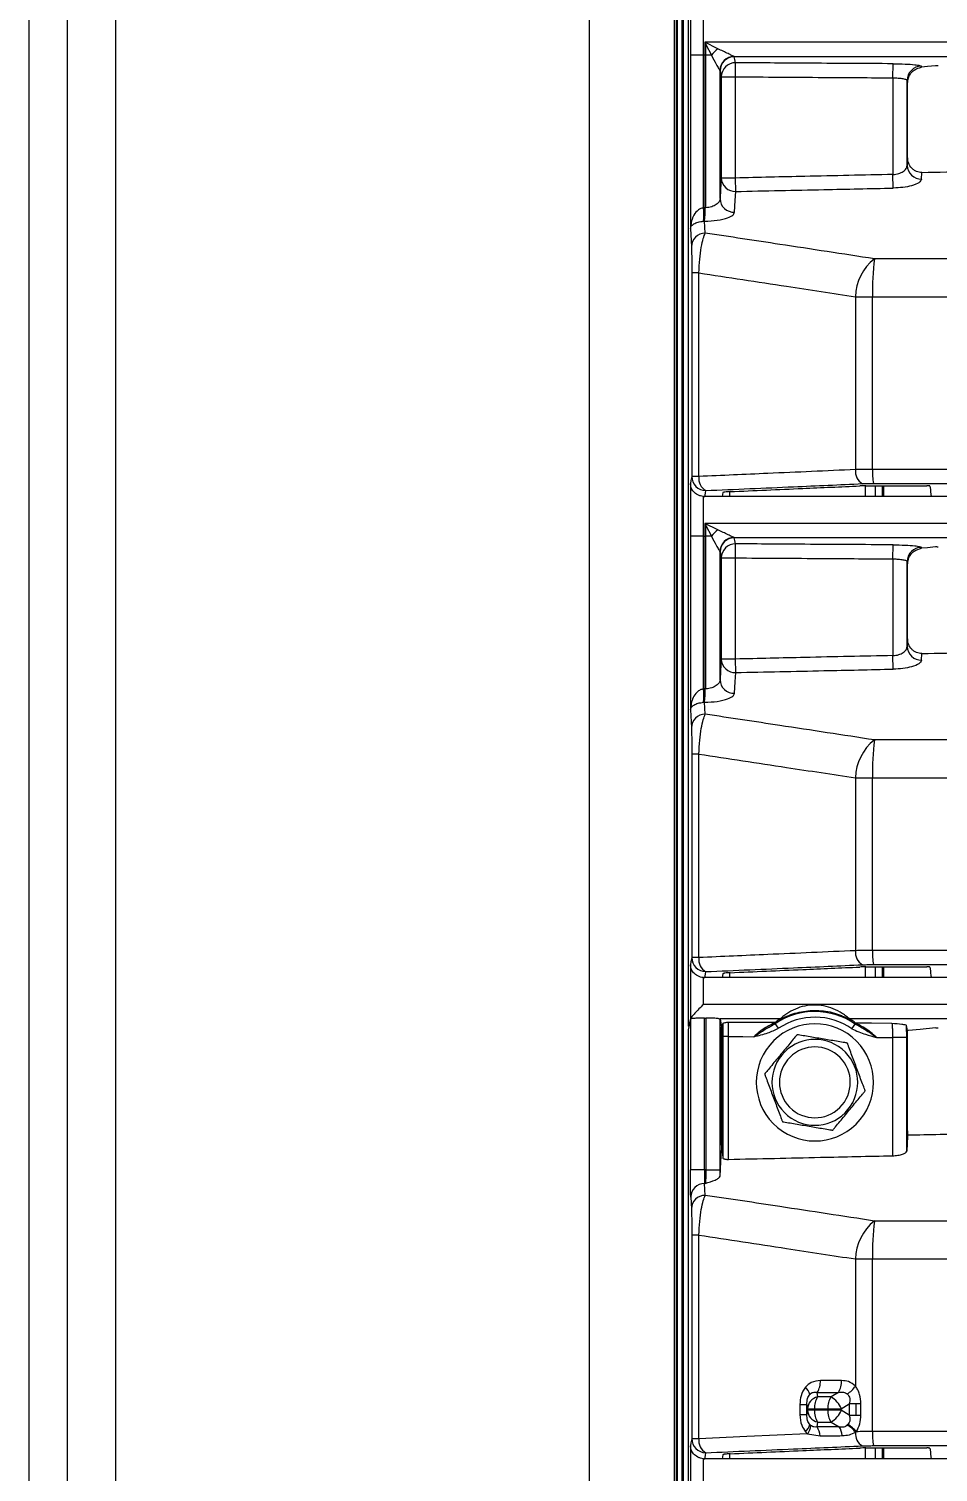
# Model space of a CAD drawing. Header units: millimetres. Extents: x -13464 to 9471, y -517 to 17126.
# Drawn here: x 6215.3 to 6296.9, y -51.1 to 78.4 of the extents above; entities that cross this region are included whole.
import ezdxf

# ---------------------------------------------------------------- set-up
doc = ezdxf.new("R2010")
doc.units = ezdxf.units.MM

msp = doc.modelspace()

# ---------------------------------------------------------------- linework, layer by layer
at = {"color": 7, "linetype": 'Continuous', "lineweight": 25}
for p, q in [((6265.6, -188.4), (6265.6, 108.17)), ((6273.2, 108.17), (6273.2, -188.4)), ((6273.42, -188.4), (6273.42, 108.17)), ((6273.42, -188.4), (6273.42, 108.17)), ((6273.52, -188.4), (6273.52, 108.17)), ((6273.9, 108.17), (6273.9, -188.4)), ((6273.97, -188.4), (6273.97, 108.17)), ((6273.97, -188.4), (6273.97, 108.17)), ((6274.03, 103.08), (6274.03, -188.4)), ((6274.48, 103.06), (6274.48, -11.08)), ((6223.07, 96.9), (6223.07, -188.4)), ((6215.3, 95.21), (6215.3, -188.4)), ((6215.3, 95.21), (6215.3, -188.4)), ((6218.76, -188.4), (6218.76, 95.34)), ((6274.67, 80.77), (6274.67, 76.04)), ((6275.84, 76.04), (6275.84, 79.61)), ((6275.96, 77.2), (6275.96, 76.04)), ((6277.14, 76.62), (6275.96, 77.2)), ((6275.96, 77.2), (6276.06, 77.01)), ((6276.06, 77.01), (6276.56, 76.04)), ((6276.06, 76.04), (6276.06, 77.01)), ((6274.67, 76.04), (6274.67, 60.47)), ((6275.84, 76.04), (6274.67, 76.04)), ((6275.96, 76.04), (6275.84, 76.04)), ((6275.84, 62.35), (6275.84, 76.04)), ((6276.06, 76.04), (6275.96, 76.04)), ((6275.96, 76.04), (6275.96, 62.35)), ((6276.56, 76.04), (6276.06, 76.04)), ((6276.06, 62.35), (6276.06, 76.04)), ((6278.71, 74.1), (6278.72, 75.37)), ((6292.85, 74.01), (6292.86, 75.28)), ((6277.33, 63.17), (6277.33, 74.64)), ((6277.44, 74.1), (6277.44, 65.02)), ((6277.44, 74.1), (6278.71, 74.1)), ((6278.71, 65.02), (6278.71, 74.1)), ((6292.85, 74.01), (6292.85, 65.33)), ((6294.16, 73.58), (6294.23, 74)), ((6295.41, 74.97), (6295.4, 75.04)), ((6294.12, 66.14), (6294.12, 73.78)), ((6294.12, 73.78), (6294.16, 73.58)), ((6294.16, 66.84), (6294.16, 73.58)), ((6294.16, 66.84), (6294.12, 66.14)), ((6278.71, 65.02), (6277.44, 65.02)), ((6278.74, 63.81), (6278.71, 65.02)), ((6292.88, 64.12), (6292.85, 65.33)), ((6295.41, 64.92), (6295.45, 65.52)), ((6276.06, 62.35), (6275.99, 62.35)), ((6276, 60.07), (6275.94, 61.14)), ((6274.67, 60.47), (6274.76, 58.86)), ((6275.43, 56.5), (6274.79, 56.5)), ((6274.79, 56.5), (6274.79, 38.23)), ((6275.43, 38.23), (6275.43, 56.5)), ((6289.49, 54.36), (6289.49, 38.85)), ((6289.49, 54.36), (6291.02, 54.36)), ((6291.02, 38.87), (6291.02, 54.36)), ((6274.67, 37.59), (6274.67, 32.86)), ((6275.43, 38.23), (6274.79, 38.23)), ((6275.84, 32.86), (6275.84, 36.43)), ((6277.59, 36.78), (6277.52, 36.43)), ((6278.18, 36.87), (6278.18, 36.43)), ((6290.37, 36.43), (6290.37, 37.4)), ((6291.25, 37.4), (6291.25, 36.43)), ((6291.91, 36.43), (6291.91, 37.4)), ((6292.04, 36.43), (6292.04, 37.4)), ((6275.96, 34.02), (6275.96, 32.86)), ((6277.14, 33.44), (6275.96, 34.02)), ((6275.96, 34.02), (6276.06, 33.83)), ((6276.06, 33.83), (6276.56, 32.86)), ((6276.06, 32.86), (6276.06, 33.83)), ((6274.67, 32.86), (6274.67, 17.29)), ((6275.84, 32.86), (6274.67, 32.86)), ((6275.84, 32.86), (6275.96, 32.86)), ((6275.84, 19.17), (6275.84, 32.86)), ((6276.06, 32.86), (6275.96, 32.86)), ((6275.96, 32.86), (6275.96, 19.17)), ((6276.56, 32.86), (6276.06, 32.86)), ((6276.06, 19.17), (6276.06, 32.86)), ((6277.33, 19.99), (6277.33, 31.46)), ((6278.71, 30.92), (6278.72, 32.19)), ((6292.85, 30.83), (6292.86, 32.1)), ((6295.41, 31.79), (6295.4, 31.86)), ((6277.44, 30.92), (6277.44, 21.84)), ((6277.44, 30.92), (6278.71, 30.92)), ((6278.71, 21.84), (6278.71, 30.92)), ((6292.85, 30.83), (6292.85, 22.15)), ((6294.12, 22.96), (6294.12, 30.6)), ((6294.12, 30.6), (6294.16, 30.4)), ((6294.16, 30.4), (6294.23, 30.82)), ((6294.16, 23.66), (6294.16, 30.4)), ((6294.16, 23.66), (6294.12, 22.96)), ((6292.88, 20.94), (6292.85, 22.15)), ((6295.41, 21.74), (6295.45, 22.34)), ((6278.71, 21.84), (6277.44, 21.84)), ((6278.74, 20.63), (6278.71, 21.84)), ((6276.06, 19.17), (6275.99, 19.17)), ((6274.67, 17.29), (6274.76, 15.68)), ((6276, 16.89), (6275.94, 17.96)), ((6275.43, 13.32), (6274.79, 13.32)), ((6274.79, 13.32), (6274.79, -4.95)), ((6275.43, -4.95), (6275.43, 13.32)), ((6289.49, 11.18), (6289.49, -4.33)), ((6289.49, 11.18), (6291.02, 11.18)), ((6291.02, -4.31), (6291.02, 11.18)), ((6275.43, -4.95), (6274.79, -4.95)), ((6274.67, -5.59), (6274.67, -10.42)), ((6277.59, -6.4), (6277.52, -6.75)), ((6278.18, -6.31), (6278.18, -6.75)), ((6290.37, -6.75), (6290.37, -5.78)), ((6291.25, -5.78), (6291.25, -6.75)), ((6291.91, -6.75), (6291.91, -5.78)), ((6292.04, -6.75), (6292.04, -5.78)), ((6275.84, -9.16), (6275.84, -6.75)), ((6274.67, -10.49), (6274.48, -11.44)), ((6274.48, -11.08), (6274.53, -11.13)), ((6274.48, -11.44), (6274.48, -140.62)), ((6274.54, -11.13), (6274.53, -11.13)), ((6274.67, -10.42), (6274.67, -10.42)), ((6274.67, -10.49), (6274.67, -24.01)), ((6275.94, -24.01), (6275.94, -10.38)), ((6275.94, -10.38), (6276.06, -10.38)), ((6276.06, -10.38), (6276.06, -24)), ((6277.32, -10.42), (6282.77, -10.42)), ((6277.33, -24), (6277.33, -10.49)), ((6277.33, -10.49), (6277.47, -11.18)), ((6277.52, -11.13), (6277.46, -11.13)), ((6277.47, -21.78), (6277.47, -11.18)), ((6277.52, -11.18), (6277.47, -11.18)), ((6277.52, -11.13), (6277.58, -10.87)), ((6277.52, -21.78), (6277.52, -11.13)), ((6282.57, -11.3), (6282.29, -10.88)), ((6282.52, -10.72), (6283, -10.37)), ((6288.7, -10.37), (6289.23, -10.76)), ((6289.17, -11.34), (6289.46, -10.93)), ((6294.16, -11.5), (6294.07, -11.06)), ((6294.16, -20.49), (6294.16, -11.5)), ((6278.08, -12.03), (6277.57, -12.03)), ((6277.57, -12.03), (6277.57, -22.92)), ((6278.08, -23.06), (6278.08, -12.03)), ((6294.08, -12.12), (6292.81, -12.12)), ((6292.81, -12.12), (6292.81, -22.74)), ((6294.08, -22.33), (6294.08, -12.12)), ((6282.79, -13.63), (6282.87, -13.7)), ((6288.9, -18.68), (6288.81, -18.61)), ((6277.53, -21.78), (6277.47, -21.78)), ((6294.15, -20.98), (6294.08, -22.33)), ((6277.46, -22.26), (6277.53, -22.26)), ((6277.53, -22.26), (6277.57, -22.92)), ((6275.94, -24.01), (6274.67, -24.01)), ((6276.06, -24), (6277.33, -24)), ((6276, -26.29), (6275.94, -25.22)), ((6274.7, -26.44), (6274.76, -27.5)), ((6275.43, -29.86), (6274.79, -29.86)), ((6274.79, -29.86), (6274.79, -48.13)), ((6275.43, -48.13), (6275.43, -29.86)), ((6289.49, -32), (6289.49, -43.41)), ((6289.49, -32), (6291.02, -32)), ((6291.02, -47.49), (6291.02, -32)), ((6286.05, -43.98), (6287.95, -43.98)), ((6286.09, -44.38), (6286.05, -43.98)), ((6288.24, -42.91), (6286.34, -42.91)), ((6287.95, -43.98), (6287.29, -44.38)), ((6284.49, -45.05), (6284.49, -45.97)), ((6284.49, -45.05), (6285.12, -45.05)), ((6285.12, -45.05), (6285.16, -45.45)), ((6285.12, -45.97), (6285.12, -45.05)), ((6287.29, -44.38), (6286.09, -44.38)), ((6288.21, -45.45), (6288.93, -45.01)), ((6288.93, -45.01), (6288.93, -46.01)), ((6289.51, -45.01), (6288.93, -45.01)), ((6289.51, -45.01), (6289.51, -46.01)), ((6289.97, -45.01), (6289.51, -45.01)), ((6289.97, -46.01), (6289.97, -45.01)), ((6284.49, -45.97), (6285.12, -45.97)), ((6285.16, -45.57), (6285.12, -45.97)), ((6285.16, -45.45), (6285.16, -45.57)), ((6285.16, -45.45), (6285.8, -45.45)), ((6285.8, -45.57), (6285.16, -45.57)), ((6285.8, -45.57), (6285.8, -45.45)), ((6285.8, -45.45), (6287, -45.45)), ((6287, -45.57), (6285.8, -45.57)), ((6287, -45.45), (6288.21, -45.45)), ((6287, -45.45), (6287, -45.57)), ((6288.21, -45.57), (6287, -45.57)), ((6288.21, -45.57), (6288.21, -45.45)), ((6288.93, -46.01), (6288.21, -45.57)), ((6288.93, -46.01), (6289.51, -46.01)), ((6289.51, -46.01), (6289.97, -46.01)), ((6285.19, -47.7), (6286.31, -47.89)), ((6286.04, -47.07), (6286.09, -46.64)), ((6286.09, -46.64), (6287.29, -46.64)), ((6287.29, -46.64), (6288.02, -47.08)), ((6274.67, -48.77), (6274.67, -53.5)), ((6275.43, -48.13), (6274.79, -48.13)), ((6290.37, -49.93), (6290.37, -48.96)), ((6291.25, -48.96), (6291.25, -49.93)), ((6291.91, -49.93), (6291.91, -48.96)), ((6292.04, -49.93), (6292.04, -48.96)), ((6275.84, -53.5), (6275.84, -49.93)), ((6277.59, -49.58), (6277.52, -49.93)), ((6278.18, -49.49), (6278.18, -49.93))]:
    msp.add_line(p, q, dxfattribs=at)
at = {"color": 7, "linetype": 'Continuous', "lineweight": 25, "flags": 128}
for points in [[(6278.72, 75.37), (6278.66, 75.67), (6278.61, 75.91)], [(6277.33, 74.64), (6277.39, 74.34), (6277.44, 74.1)], [(6296.67, 75.09), (6295.96, 75.02), (6295.41, 74.97)], [(6277.44, 65.02), (6277.38, 63.98), (6277.33, 63.17)], [(6278.63, 61.95), (6278.69, 62.99), (6278.74, 63.81)], [(6274.79, 38.23), (6274.72, 37.87), (6274.67, 37.59)], [(6275.95, 36.43), (6276.01, 36.73), (6276.05, 36.97)], [(6296.17, 37.37), (6296.21, 37.05), (6296.23, 36.84), (6296.25, 36.64), (6296.27, 36.43)], [(6278.72, 32.19), (6278.66, 32.49), (6278.61, 32.73)], [(6277.33, 31.46), (6277.39, 31.16), (6277.44, 30.92)], [(6296.67, 31.91), (6295.96, 31.84), (6295.41, 31.79)], [(6277.44, 21.84), (6277.38, 20.8), (6277.33, 19.99)], [(6278.63, 18.77), (6278.69, 19.81), (6278.74, 20.63)], [(6274.79, -4.95), (6274.72, -5.31), (6274.67, -5.59)], [(6275.95, -6.75), (6276.01, -6.45), (6276.05, -6.21)], [(6296.17, -5.81), (6296.21, -6.13), (6296.23, -6.34), (6296.25, -6.54), (6296.27, -6.75)], [(6274.67, -10.42), (6274.59, -10.82), (6274.53, -11.13)], [(6282.25, -10.79), (6279.93, -10.78), (6278.1, -10.77)], [(6292.76, -10.86), (6290.93, -10.85), (6289.5, -10.84)], [(6294.23, -11.5), (6294.19, -11.5), (6294.16, -11.5)], [(6296.67, -11.27), (6295.3, -11.4), (6294.23, -11.5)], [(6278.08, -12.03), (6279.36, -12.04), (6280.36, -12.05)], [(6291.37, -12.12), (6292.18, -12.12), (6292.81, -12.12)], [(6277.33, -24.56), (6277.41, -23.27), (6277.46, -22.26)], [(6276.06, -24), (6275.99, -24.01), (6275.94, -24.01)], [(6275.94, -25.22), (6275.97, -25.22), (6276, -25.22)], [(6285.19, -47.7), (6279.72, -47.94), (6275.43, -48.13)], [(6274.79, -48.13), (6274.72, -48.49), (6274.67, -48.77)], [(6296.17, -48.99), (6296.21, -49.31), (6296.23, -49.52), (6296.25, -49.72), (6296.27, -49.93)], [(6275.95, -49.93), (6276.01, -49.63), (6276.05, -49.39)]]:
    msp.add_lwpolyline(points, dxfattribs=at)
at = {"color": 7, "linetype": 'Continuous', "lineweight": 25}
for centre, radius, start, end in [((6279.83, 73.36), 4.23, 129.5277, 140.6728), ((6278.6, 74.66), 1.28, 90.855, 179.3162), ((6278.6, 74.64), 1.27, 89.6189, 179.7917), ((6278.71, 74.1), 1.27, 89.6192, 179.7917), ((6295.39, 73.78), 1.27, 89.6591, 179.7918), ((6295.37, 66.18), 1.25, 181.6461, 271.9715), ((6278.69, 65.06), 1.25, 181.6502, 272.1002), ((6268.67, 61.65), 7.2, 355.9228, 5.5627), ((6268.75, 62.03), 7.22, 352.9274, 2.5838), ((6266.72, 62.11), 9.27, 353.9985, 1.5182), ((6278.58, 63.2), 1.25, 181.6502, 272.101), ((6276.01, 58.82), 1.25, 90.3596, 178.427), ((6293.96, 54.25), 4.48, 128.2033, 178.5479), ((6313.29, 54.91), 22.28, 172.6453, 181.4163), ((6296.58, 38.59), 5.57, 177.127, 190.1987), ((6276.06, 38.24), 1.27, 180.2058, 269.6181), ((6276.68, 38.06), 1.26, 172.3418, 240.344), ((6290.74, 38.68), 1.26, 172.3673, 240.3729), ((6279.83, 30.18), 4.23, 129.5277, 140.6728), ((6278.6, 31.48), 1.28, 90.855, 179.3162), ((6278.6, 31.46), 1.27, 89.6189, 179.7917), ((6278.71, 30.92), 1.27, 89.6192, 179.7917), ((6295.39, 30.6), 1.27, 89.6591, 179.7918), ((6295.37, 23), 1.25, 181.6461, 271.9715), ((6278.69, 21.88), 1.25, 181.6502, 272.1002), ((6278.58, 20.02), 1.25, 181.6502, 272.101), ((6268.67, 18.47), 7.2, 355.9228, 5.5627), ((6268.75, 18.85), 7.22, 352.9274, 2.5838), ((6266.72, 18.93), 9.27, 353.9985, 1.5182), ((6276.01, 15.64), 1.25, 90.3596, 178.427), ((6293.96, 11.07), 4.48, 128.2033, 178.5479), ((6313.29, 11.73), 22.28, 172.6453, 181.4163), ((6276.06, -4.94), 1.27, 180.2058, 269.6181), ((6276.68, -5.12), 1.26, 172.3418, 240.344), ((6290.74, -4.5), 1.26, 172.3673, 240.3729), ((6296.58, -4.59), 5.57, 177.127, 190.1987), ((6285.84, -16.15), 6.36, 55.3219, 123.9511), ((6285.84, -16.15), 5.85, 55.3219, 123.9511), ((6285.84, -16.15), 5.26, 320.4733, 140.4733), ((6282.26, -10.29), 0.501, 269.057, 301.277), ((6282.78, -9.92), 0.497, 268.9239, 296.004), ((6288.92, -9.93), 0.497, 243.8689, 270.3674), ((6289.5, -10.34), 0.501, 237.996, 270.216), ((6285.84, -16.15), 5.26, 140.4733, 320.4733), ((6285.84, -16.15), 3.85, 320.4733, 140.4733), ((6285.84, -16.15), 3.85, 140.4733, 320.4733), ((6285.84, -16.15), 3.18, 140.4733, 320.4733), ((6285.84, -16.15), 3.18, 320.4733, 140.4733), ((6275.95, -26.47), 1.25, 90.3601, 178.427), ((6276.01, -27.54), 1.25, 90.3596, 178.427), ((6293.96, -32.11), 4.48, 128.2033, 178.5479), ((6313.29, -31.45), 22.28, 172.6453, 181.4163), ((6284.02, -44.48), 1.39, 13.2013, 44.8912), ((6284.52, -42.99), 1.82, 327.1501, 2.4729), ((6286.42, -42.99), 1.82, 327.1501, 2.4729), ((6286.93, -41.49), 3.2, 304.7113, 323.0683), ((6286.34, -45.54), 1.18, 102.612, 175.6012), ((6287.61, -45.37), 1.82, 147.1501, 182.4729), ((6288.82, -45.37), 1.82, 147.1501, 182.4729), ((6286.06, -46.38), 2.35, 23.4455, 58.3413), ((6286.34, -45.48), 1.18, 184.3988, 257.388), ((6287.61, -45.65), 1.82, 177.5271, 212.8499), ((6288.82, -45.65), 1.82, 177.5271, 212.8499), ((6286.06, -44.64), 2.35, 301.6587, 336.5545), ((6284.02, -46.54), 1.39, 315.1088, 346.7987), ((6284.02, -46.85), 1.45, 323.995, 356.2753), ((6284.66, -47.98), 1.65, 2.9388, 33.3046), ((6286.67, -47.97), 1.62, 4.1146, 33.384), ((6287.07, -49.51), 3.11, 38.9734, 57.2639), ((6286.88, -49.82), 3.54, 40.849, 57.1355), ((6290.71, -47.7), 1.23, 173.4445, 240.9239), ((6296.58, -47.77), 5.57, 177.127, 190.1987), ((6276.06, -48.12), 1.27, 180.2058, 269.6181), ((6276.68, -48.3), 1.26, 172.3418, 240.344)]:
    msp.add_arc(centre, radius, start, end, dxfattribs=at)
for points, knots in [([(6437.53, 77.2), (6419.56, 77.2), (6383.62, 77.2), (6329.74, 77.2), (6293.89, 77.2), (6275.96, 77.2)], [0, 0, 0, 0, 0.333333, 0.666668, 1, 1, 1, 1]), ([(6278.58, 75.94), (6278.56, 75.95), (6278.51, 75.96), (6278.34, 76.04), (6277.9, 76.25), (6277.45, 76.47), (6277.14, 76.62)], [0, 0, 0, 0, 0.100481, 0.20765, 0.447966, 1, 1, 1, 1]), ([(6276.56, 76.04), (6276.7, 75.76), (6276.93, 75.33), (6277.17, 74.9), (6277.27, 74.73), (6277.3, 74.69), (6277.32, 74.67)], [0, 0, 0, 0, 0.498608, 0.784941, 0.89933, 1, 1, 1, 1]), ([(6278.58, 75.94), (6296.21, 75.94), (6331.49, 75.94), (6384.49, 75.94), (6419.85, 75.94), (6437.53, 75.94)], [0, 0, 0, 0, 0.333333, 0.666667, 1, 1, 1, 1]), ([(6278.61, 75.91), (6278.61, 75.91), (6278.6, 75.92), (6278.58, 75.93), (6278.58, 75.94)], [0, 0, 0, 0, 0.559921, 1, 1, 1, 1]), ([(6292.86, 75.28), (6290.22, 75.29), (6285.5, 75.32), (6280.79, 75.35), (6278.72, 75.37)], [0, 0, 0, 0, 0.56, 1, 1, 1, 1]), ([(6292.86, 75.28), (6293.23, 75.27), (6293.97, 75.26), (6294.8, 75.2), (6295.3, 75.12), (6295.36, 75.07), (6295.4, 75.04)], [0, 0, 0, 0, 0.280063, 0.559569, 0.779706, 1, 1, 1, 1]), ([(6277.32, 74.67), (6277.32, 74.67), (6277.33, 74.66), (6277.33, 74.65), (6277.33, 74.64)], [0, 0, 0, 0, 0.559923, 1, 1, 1, 1]), ([(6278.71, 74.1), (6281.35, 74.09), (6286.06, 74.05), (6290.78, 74.03), (6292.85, 74.01)], [0, 0, 0, 0, 0.56, 1, 1, 1, 1]), ([(6292.85, 74.01), (6293.01, 74.01), (6293.26, 74), (6293.55, 73.97), (6293.81, 73.93), (6294.06, 73.87), (6294.1, 73.81), (6294.12, 73.78)], [0, 0, 0, 0, 0.241174, 0.368755, 0.500771, 0.750279, 1, 1, 1, 1]), ([(6294.23, 74), (6294.3, 74.15), (6294.43, 74.44), (6294.84, 74.82), (6295.18, 74.91), (6295.41, 74.97)], [0, 0, 0, 0, 0.25079, 0.50148, 1, 1, 1, 1]), ([(6296.9, 75.08), (6296.86, 75.08), (6296.78, 75.08), (6296.71, 75.09), (6296.67, 75.09)], [0, 0, 0, 0, 0.4953921, 1, 1, 1, 1]), ([(6292.85, 65.33), (6292.94, 65.34), (6293.12, 65.35), (6293.36, 65.42), (6293.59, 65.5), (6293.84, 65.64), (6294.06, 65.86), (6294.1, 66.05), (6294.12, 66.14)], [0, 0, 0, 0, 0.122617, 0.25013, 0.369908, 0.500231, 0.749635, 1, 1, 1, 1]), ([(6295.45, 65.52), (6295.36, 65.52), (6295.19, 65.53), (6294.94, 65.61), (6294.72, 65.73), (6294.46, 65.96), (6294.22, 66.32), (6294.18, 66.67), (6294.16, 66.84)], [0, 0, 0, 0, 0.125309, 0.250776, 0.376092, 0.501249, 0.750567, 1, 1, 1, 1]), ([(6292.85, 65.33), (6290.21, 65.28), (6285.5, 65.18), (6280.78, 65.07), (6278.71, 65.02)], [0, 0, 0, 0, 0.56, 1, 1, 1, 1]), ([(6295.41, 64.92), (6295.36, 64.81), (6295.26, 64.59), (6294.6, 64.33), (6293.76, 64.16), (6293.17, 64.13), (6292.88, 64.12)], [0, 0, 0, 0, 0.280246, 0.559743, 0.779839, 1, 1, 1, 1]), ([(6295.45, 65.52), (6296.91, 65.55), (6299.52, 65.6), (6302.12, 65.65), (6303.27, 65.67)], [0, 0, 0, 0, 0.56, 1, 1, 1, 1]), ([(6278.74, 63.81), (6281.38, 63.87), (6286.09, 63.97), (6290.8, 64.07), (6292.88, 64.12)], [0, 0, 0, 0, 0.56, 1, 1, 1, 1]), ([(6275.84, 62.35), (6275.74, 62.32), (6275.52, 62.26), (6275.18, 62), (6274.77, 61.41), (6274.71, 60.85), (6274.67, 60.47)], [0, 0, 0, 0, 0.115531, 0.250436, 0.500518, 1, 1, 1, 1]), ([(6275.96, 62.35), (6275.94, 62.35), (6275.9, 62.35), (6275.86, 62.35), (6275.84, 62.35)], [0, 0, 0, 0, 0.56, 1, 1, 1, 1]), ([(6275.99, 62.35), (6275.98, 62.35), (6275.98, 62.35), (6275.97, 62.35), (6275.96, 62.35)], [0, 0, 0, 0, 0.56, 1, 1, 1, 1]), ([(6277.33, 63.17), (6277.33, 63.13), (6277.33, 63.09), (6277.31, 63.04), (6277.31, 63.03), (6277.31, 63.03), (6277.29, 62.98), (6277.23, 62.84), (6277.05, 62.67), (6276.8, 62.53), (6276.58, 62.44), (6276.33, 62.38), (6276.15, 62.36), (6276.06, 62.35)], [0, 0, 0, 0, 0.092636, 0.116477, 0.122773, 0.125034, 0.125318, 0.250443, 0.499779, 0.630119, 0.749793, 0.877419, 1, 1, 1, 1]), ([(6274.67, 60.47), (6274.68, 60.54), (6274.72, 60.69), (6274.94, 60.89), (6275.25, 61.04), (6275.58, 61.11), (6275.77, 61.13), (6275.85, 61.14)], [0, 0, 0, 0, 0.280038, 0.54801, 0.790576, 0.899411, 1, 1, 1, 1]), ([(6275.85, 61.14), (6275.87, 61.14), (6275.89, 61.14), (6275.91, 61.14), (6275.92, 61.14)], [0, 0, 0, 0, 0.56, 1, 1, 1, 1]), ([(6275.92, 61.14), (6275.92, 61.14), (6275.93, 61.14), (6275.94, 61.14), (6275.94, 61.14)], [0, 0, 0, 0, 0.56, 1, 1, 1, 1]), ([(6275.94, 61.14), (6276.33, 61.16), (6277.12, 61.19), (6278, 61.42), (6278.53, 61.68), (6278.6, 61.86), (6278.63, 61.95)], [0, 0, 0, 0, 0.27986, 0.559294, 0.779535, 1, 1, 1, 1]), ([(6275.43, 56.5), (6275.45, 56.92), (6275.5, 57.75), (6275.64, 58.82), (6275.81, 59.64), (6275.94, 59.93), (6276, 60.07)], [0, 0, 0, 0, 0.259448, 0.512032, 0.758235, 1, 1, 1, 1]), ([(6291.19, 57.76), (6288.36, 58.2), (6283.29, 58.97), (6278.23, 59.74), (6276, 60.07)], [0, 0, 0, 0, 0.56, 1, 1, 1, 1]), ([(6274.76, 58.86), (6274.76, 58.75), (6274.77, 58.52), (6274.79, 57.92), (6274.79, 57.22), (6274.79, 56.74), (6274.79, 56.5)], [0, 0, 0, 0, 0.2794818, 0.5597806, 0.7801195, 1, 1, 1, 1]), ([(6437.53, 57.76), (6423.86, 57.76), (6396.52, 57.76), (6358.46, 57.76), (6323.35, 57.76), (6301.91, 57.76), (6291.19, 57.76)], [0, 0, 0, 0, 0.279994, 0.559975, 0.779982, 1, 1, 1, 1]), ([(6275.43, 56.5), (6278.05, 56.1), (6282.74, 55.39), (6287.43, 54.67), (6289.49, 54.36)], [0, 0, 0, 0, 0.56, 1, 1, 1, 1]), ([(6291.02, 54.36), (6307.28, 54.36), (6339.8, 54.36), (6388.65, 54.36), (6421.24, 54.36), (6437.53, 54.36)], [0, 0, 0, 0, 0.333352, 0.666673, 1, 1, 1, 1]), ([(6291.02, 38.87), (6290.75, 38.87), (6290.21, 38.87), (6289.73, 38.86), (6289.49, 38.85)], [0, 0, 0, 0, 0.495619, 1, 1, 1, 1]), ([(6437.53, 38.87), (6421.23, 38.87), (6388.65, 38.87), (6339.8, 38.87), (6307.28, 38.87), (6291.02, 38.87)], [0, 0, 0, 0, 0.333335, 0.666667, 1, 1, 1, 1]), ([(6275.84, 36.43), (6275.75, 36.45), (6275.56, 36.47), (6275.24, 36.61), (6274.93, 36.86), (6274.71, 37.21), (6274.68, 37.47), (6274.67, 37.59)], [0, 0, 0, 0, 0.120979, 0.250623, 0.50001, 0.749502, 1, 1, 1, 1]), ([(6289.49, 38.85), (6286.86, 38.73), (6282.18, 38.53), (6277.49, 38.32), (6275.43, 38.23)], [0, 0, 0, 0, 0.56, 1, 1, 1, 1]), ([(6276.05, 36.97), (6278.68, 37.08), (6283.37, 37.29), (6288.05, 37.49), (6290.12, 37.59)], [0, 0, 0, 0, 0.56, 1, 1, 1, 1]), ([(6290.12, 37.59), (6290.29, 37.59), (6290.6, 37.6), (6290.95, 37.6), (6291.1, 37.61)], [0, 0, 0, 0, 0.561005, 1, 1, 1, 1]), ([(6291.1, 37.61), (6307.35, 37.61), (6339.85, 37.61), (6388.68, 37.61), (6421.24, 37.61), (6437.53, 37.61)], [0, 0, 0, 0, 0.333333, 0.666666, 1, 1, 1, 1]), ([(6275.84, 36.43), (6275.86, 36.43), (6275.89, 36.43), (6275.93, 36.43), (6275.95, 36.43)], [0, 0, 0, 0, 0.56, 1, 1, 1, 1]), ([(6277.52, 36.43), (6277.23, 36.43), (6276.7, 36.43), (6276.18, 36.43), (6275.95, 36.43)], [0, 0, 0, 0, 0.560002, 1, 1, 1, 1]), ([(6296.27, 36.43), (6292.77, 36.43), (6286.52, 36.43), (6280.27, 36.43), (6277.52, 36.43)], [0, 0, 0, 0, 0.560018, 1, 1, 1, 1]), ([(6278.23, 36.87), (6278.14, 36.87), (6277.96, 36.86), (6277.77, 36.84), (6277.63, 36.81), (6277.61, 36.79), (6277.59, 36.78)], [0, 0, 0, 0, 0.240827, 0.500155, 0.720772, 1, 1, 1, 1]), ([(6278.23, 36.87), (6280.4, 36.97), (6284.28, 37.14), (6288.16, 37.31), (6289.87, 37.38)], [0, 0, 0, 0, 0.56, 1, 1, 1, 1]), ([(6290.42, 37.4), (6290.32, 37.4), (6290.13, 37.39), (6289.96, 37.39), (6289.87, 37.38)], [0, 0, 0, 0, 0.495563, 1, 1, 1, 1]), ([(6290.42, 37.4), (6291.44, 37.4), (6293.27, 37.4), (6295.1, 37.4), (6295.9, 37.4)], [0, 0, 0, 0, 0.559995, 1, 1, 1, 1]), ([(6296.17, 37.37), (6296.17, 37.37), (6296.17, 37.38), (6296.14, 37.38), (6296.1, 37.39), (6296.05, 37.39), (6295.99, 37.4), (6295.94, 37.4), (6295.9, 37.4)], [0, 0, 0, 0, 0.160579, 0.297586, 0.500029, 0.630995, 0.758158, 1, 1, 1, 1]), ([(6298.33, 36.43), (6297.94, 36.43), (6297.26, 36.43), (6296.57, 36.43), (6296.27, 36.43)], [0, 0, 0, 0, 0.560002, 1, 1, 1, 1]), ([(6437.53, 34.02), (6419.56, 34.02), (6383.62, 34.02), (6329.74, 34.02), (6293.89, 34.02), (6275.96, 34.02)], [0, 0, 0, 0, 0.333333, 0.666668, 1, 1, 1, 1]), ([(6276.56, 32.86), (6276.7, 32.58), (6276.93, 32.15), (6277.17, 31.72), (6277.27, 31.55), (6277.3, 31.51), (6277.32, 31.49)], [0, 0, 0, 0, 0.498608, 0.784941, 0.89933, 1, 1, 1, 1]), ([(6278.58, 32.76), (6278.56, 32.77), (6278.51, 32.78), (6278.34, 32.86), (6277.9, 33.07), (6277.45, 33.29), (6277.14, 33.44)], [0, 0, 0, 0, 0.100481, 0.20765, 0.447966, 1, 1, 1, 1]), ([(6278.58, 32.76), (6296.21, 32.76), (6331.49, 32.76), (6384.49, 32.76), (6419.85, 32.76), (6437.53, 32.76)], [0, 0, 0, 0, 0.333333, 0.666667, 1, 1, 1, 1]), ([(6278.61, 32.73), (6278.61, 32.73), (6278.6, 32.74), (6278.58, 32.75), (6278.58, 32.76)], [0, 0, 0, 0, 0.559921, 1, 1, 1, 1]), ([(6277.32, 31.49), (6277.32, 31.49), (6277.33, 31.48), (6277.33, 31.47), (6277.33, 31.46)], [0, 0, 0, 0, 0.559923, 1, 1, 1, 1]), ([(6292.86, 32.1), (6290.22, 32.11), (6285.5, 32.14), (6280.79, 32.17), (6278.72, 32.19)], [0, 0, 0, 0, 0.56, 1, 1, 1, 1]), ([(6292.86, 32.1), (6293.23, 32.09), (6293.97, 32.08), (6294.8, 32.02), (6295.3, 31.94), (6295.36, 31.89), (6295.4, 31.86)], [0, 0, 0, 0, 0.280063, 0.559569, 0.779706, 1, 1, 1, 1]), ([(6294.23, 30.82), (6294.3, 30.97), (6294.43, 31.26), (6294.84, 31.64), (6295.18, 31.73), (6295.41, 31.79)], [0, 0, 0, 0, 0.25079, 0.50148, 1, 1, 1, 1]), ([(6296.9, 31.9), (6296.86, 31.9), (6296.78, 31.9), (6296.71, 31.91), (6296.67, 31.91)], [0, 0, 0, 0, 0.495392, 1, 1, 1, 1]), ([(6278.71, 30.92), (6281.35, 30.91), (6286.06, 30.87), (6290.78, 30.85), (6292.85, 30.83)], [0, 0, 0, 0, 0.56, 1, 1, 1, 1]), ([(6292.85, 30.83), (6293.01, 30.83), (6293.26, 30.82), (6293.55, 30.79), (6293.81, 30.75), (6294.06, 30.69), (6294.1, 30.63), (6294.12, 30.6)], [0, 0, 0, 0, 0.241174, 0.368755, 0.500771, 0.750279, 1, 1, 1, 1]), ([(6295.45, 22.34), (6295.36, 22.34), (6295.19, 22.35), (6294.94, 22.43), (6294.72, 22.55), (6294.46, 22.78), (6294.22, 23.14), (6294.18, 23.49), (6294.16, 23.66)], [0, 0, 0, 0, 0.125309, 0.250776, 0.376092, 0.501249, 0.750567, 1, 1, 1, 1]), ([(6292.85, 22.15), (6290.21, 22.1), (6285.5, 22), (6280.78, 21.89), (6278.71, 21.84)], [0, 0, 0, 0, 0.56, 1, 1, 1, 1]), ([(6292.85, 22.15), (6292.94, 22.16), (6293.12, 22.17), (6293.36, 22.24), (6293.59, 22.32), (6293.84, 22.46), (6294.06, 22.68), (6294.1, 22.87), (6294.12, 22.96)], [0, 0, 0, 0, 0.122617, 0.25013, 0.369908, 0.500231, 0.749635, 1, 1, 1, 1]), ([(6295.45, 22.34), (6296.91, 22.37), (6299.52, 22.42), (6302.12, 22.47), (6303.27, 22.49)], [0, 0, 0, 0, 0.56, 1, 1, 1, 1]), ([(6278.74, 20.63), (6281.38, 20.69), (6286.09, 20.79), (6290.8, 20.89), (6292.88, 20.94)], [0, 0, 0, 0, 0.56, 1, 1, 1, 1]), ([(6295.41, 21.74), (6295.36, 21.63), (6295.26, 21.41), (6294.6, 21.15), (6293.76, 20.98), (6293.17, 20.95), (6292.88, 20.94)], [0, 0, 0, 0, 0.2802459, 0.5597431, 0.7798393, 1, 1, 1, 1]), ([(6277.33, 19.99), (6277.33, 19.95), (6277.33, 19.91), (6277.31, 19.86), (6277.31, 19.85), (6277.31, 19.85), (6277.29, 19.8), (6277.23, 19.66), (6277.05, 19.49), (6276.8, 19.35), (6276.58, 19.26), (6276.33, 19.2), (6276.15, 19.18), (6276.06, 19.17)], [0, 0, 0, 0, 0.092636, 0.116477, 0.122773, 0.125034, 0.125318, 0.250443, 0.499779, 0.630119, 0.749793, 0.877419, 1, 1, 1, 1]), ([(6275.84, 19.17), (6275.74, 19.14), (6275.52, 19.08), (6275.18, 18.82), (6274.77, 18.23), (6274.71, 17.67), (6274.67, 17.29)], [0, 0, 0, 0, 0.115531, 0.250436, 0.500518, 1, 1, 1, 1]), ([(6275.96, 19.17), (6275.94, 19.17), (6275.9, 19.17), (6275.86, 19.17), (6275.84, 19.17)], [0, 0, 0, 0, 0.56, 1, 1, 1, 1]), ([(6275.94, 17.96), (6276.33, 17.98), (6277.12, 18.01), (6278, 18.24), (6278.53, 18.5), (6278.6, 18.68), (6278.63, 18.77)], [0, 0, 0, 0, 0.27986, 0.559294, 0.779535, 1, 1, 1, 1]), ([(6275.99, 19.17), (6275.98, 19.17), (6275.98, 19.17), (6275.97, 19.17), (6275.96, 19.17)], [0, 0, 0, 0, 0.56, 1, 1, 1, 1]), ([(6274.67, 17.29), (6274.68, 17.36), (6274.72, 17.51), (6274.94, 17.71), (6275.25, 17.86), (6275.58, 17.93), (6275.77, 17.95), (6275.85, 17.96)], [0, 0, 0, 0, 0.280038, 0.54801, 0.790576, 0.899411, 1, 1, 1, 1]), ([(6275.43, 13.32), (6275.45, 13.74), (6275.5, 14.57), (6275.64, 15.64), (6275.81, 16.46), (6275.94, 16.75), (6276, 16.89)], [0, 0, 0, 0, 0.259448, 0.512032, 0.758235, 1, 1, 1, 1]), ([(6275.85, 17.96), (6275.87, 17.96), (6275.89, 17.96), (6275.91, 17.96), (6275.92, 17.96)], [0, 0, 0, 0, 0.56, 1, 1, 1, 1]), ([(6275.92, 17.96), (6275.92, 17.96), (6275.93, 17.96), (6275.94, 17.96), (6275.94, 17.96)], [0, 0, 0, 0, 0.56, 1, 1, 1, 1]), ([(6291.19, 14.58), (6288.36, 15.02), (6283.29, 15.79), (6278.23, 16.56), (6276, 16.89)], [0, 0, 0, 0, 0.56, 1, 1, 1, 1]), ([(6274.76, 15.68), (6274.76, 15.57), (6274.77, 15.34), (6274.79, 14.74), (6274.79, 14.04), (6274.79, 13.56), (6274.79, 13.32)], [0, 0, 0, 0, 0.279482, 0.559781, 0.780119, 1, 1, 1, 1]), ([(6437.53, 14.58), (6423.86, 14.58), (6396.52, 14.58), (6358.46, 14.58), (6323.35, 14.58), (6301.91, 14.58), (6291.19, 14.58)], [0, 0, 0, 0, 0.279994, 0.559975, 0.779982, 1, 1, 1, 1]), ([(6275.43, 13.32), (6278.05, 12.92), (6282.74, 12.21), (6287.43, 11.49), (6289.49, 11.18)], [0, 0, 0, 0, 0.56, 1, 1, 1, 1]), ([(6291.02, 11.18), (6307.28, 11.18), (6339.8, 11.18), (6388.65, 11.18), (6421.24, 11.18), (6437.53, 11.18)], [0, 0, 0, 0, 0.333352, 0.666673, 1, 1, 1, 1]), ([(6289.49, -4.33), (6286.86, -4.45), (6282.18, -4.65), (6277.49, -4.86), (6275.43, -4.95)], [0, 0, 0, 0, 0.56, 1, 1, 1, 1]), ([(6291.02, -4.31), (6290.75, -4.31), (6290.21, -4.31), (6289.73, -4.32), (6289.49, -4.33)], [0, 0, 0, 0, 0.495619, 1, 1, 1, 1]), ([(6437.53, -4.31), (6421.23, -4.31), (6388.65, -4.31), (6339.8, -4.31), (6307.28, -4.31), (6291.02, -4.31)], [0, 0, 0, 0, 0.333335, 0.666667, 1, 1, 1, 1]), ([(6275.84, -6.75), (6275.75, -6.73), (6275.56, -6.71), (6275.24, -6.57), (6274.93, -6.32), (6274.71, -5.97), (6274.68, -5.71), (6274.67, -5.59)], [0, 0, 0, 0, 0.120979, 0.250623, 0.50001, 0.749502, 1, 1, 1, 1]), ([(6276.05, -6.21), (6278.68, -6.1), (6283.37, -5.89), (6288.05, -5.69), (6290.12, -5.59)], [0, 0, 0, 0, 0.56, 1, 1, 1, 1]), ([(6278.23, -6.31), (6278.14, -6.31), (6277.96, -6.32), (6277.77, -6.34), (6277.63, -6.37), (6277.61, -6.39), (6277.59, -6.4)], [0, 0, 0, 0, 0.240827, 0.500155, 0.720772, 1, 1, 1, 1]), ([(6278.23, -6.31), (6280.4, -6.21), (6284.28, -6.04), (6288.16, -5.87), (6289.87, -5.8)], [0, 0, 0, 0, 0.56, 1, 1, 1, 1]), ([(6290.42, -5.78), (6290.32, -5.78), (6290.13, -5.79), (6289.96, -5.79), (6289.87, -5.8)], [0, 0, 0, 0, 0.495563, 1, 1, 1, 1]), ([(6290.12, -5.59), (6290.29, -5.59), (6290.6, -5.58), (6290.95, -5.58), (6291.1, -5.57)], [0, 0, 0, 0, 0.561005, 1, 1, 1, 1]), ([(6290.42, -5.78), (6291.44, -5.78), (6293.27, -5.78), (6295.1, -5.78), (6295.9, -5.78)], [0, 0, 0, 0, 0.559995, 1, 1, 1, 1]), ([(6291.1, -5.57), (6307.35, -5.57), (6339.85, -5.57), (6388.68, -5.57), (6421.24, -5.57), (6437.53, -5.57)], [0, 0, 0, 0, 0.333333, 0.666666, 1, 1, 1, 1]), ([(6296.17, -5.81), (6296.17, -5.81), (6296.17, -5.8), (6296.14, -5.8), (6296.1, -5.79), (6296.05, -5.79), (6295.99, -5.78), (6295.94, -5.78), (6295.9, -5.78)], [0, 0, 0, 0, 0.160579, 0.297586, 0.500029, 0.630995, 0.758158, 1, 1, 1, 1]), ([(6275.84, -6.75), (6275.86, -6.75), (6275.89, -6.75), (6275.93, -6.75), (6275.95, -6.75)], [0, 0, 0, 0, 0.56, 1, 1, 1, 1]), ([(6277.52, -6.75), (6277.23, -6.75), (6276.7, -6.75), (6276.18, -6.75), (6275.95, -6.75)], [0, 0, 0, 0, 0.560002, 1, 1, 1, 1]), ([(6296.27, -6.75), (6292.77, -6.75), (6286.52, -6.75), (6280.27, -6.75), (6277.52, -6.75)], [0, 0, 0, 0, 0.560018, 1, 1, 1, 1]), ([(6298.33, -6.75), (6297.94, -6.75), (6297.26, -6.75), (6296.57, -6.75), (6296.27, -6.75)], [0, 0, 0, 0, 0.560002, 1, 1, 1, 1]), ([(6275.84, -9.16), (6275.7, -9.29), (6275.43, -9.56), (6275.07, -9.95), (6274.82, -10.22), (6274.69, -10.38), (6274.67, -10.41), (6274.67, -10.42)], [0, 0, 0, 0, 0.250557, 0.499996, 0.749425, 0.879699, 1, 1, 1, 1]), ([(6437.53, -9.16), (6419.54, -9.16), (6383.58, -9.16), (6329.66, -9.16), (6293.78, -9.16), (6275.84, -9.16)], [0, 0, 0, 0, 0.333333, 0.666667, 1, 1, 1, 1]), ([(6288.92, -10.42), (6288.91, -10.41), (6288.9, -10.4), (6288.82, -10.34), (6288.64, -10.2), (6288.2, -9.89), (6287.5, -9.52), (6286.64, -9.26), (6285.78, -9.18), (6284.91, -9.27), (6284.06, -9.55), (6283.39, -9.92), (6283, -10.21), (6282.82, -10.37), (6282.79, -10.4), (6282.77, -10.42)], [0, 0, 0, 0, 0.0231512, 0.0451225, 0.0849369, 0.1541633, 0.2761687, 0.3904435, 0.5014379, 0.6120353, 0.7267766, 0.8491364, 0.9178499, 0.9564842, 1, 1, 1, 1]), ([(6283, -10.37), (6283, -10.37), (6283.02, -10.36), (6283.08, -10.33), (6283.22, -10.26), (6283.61, -10.09), (6284.48, -9.8), (6285.81, -9.63), (6287.14, -9.78), (6288.04, -10.07), (6288.45, -10.25), (6288.62, -10.33), (6288.68, -10.36), (6288.7, -10.37), (6288.7, -10.37)], [0, 0, 0, 0, 0.015217, 0.031551, 0.062882, 0.12573, 0.25081, 0.499455, 0.748505, 0.873642, 0.93657, 0.968203, 0.984517, 1, 1, 1, 1]), ([(6275.94, -10.38), (6275.76, -10.38), (6275.39, -10.38), (6274.96, -10.41), (6274.71, -10.45), (6274.68, -10.47), (6274.67, -10.49)], [0, 0, 0, 0, 0.270018, 0.561766, 0.789135, 1, 1, 1, 1]), ([(6277.33, -10.49), (6277.31, -10.47), (6277.26, -10.44), (6276.91, -10.4), (6276.49, -10.38), (6276.2, -10.38), (6276.06, -10.38)], [0, 0, 0, 0, 0.270949, 0.562977, 0.789893, 1, 1, 1, 1]), ([(6277.58, -10.87), (6277.57, -11.07), (6277.57, -11.42), (6277.57, -11.84), (6277.57, -12.03)], [0, 0, 0, 0, 0.559634, 1, 1, 1, 1]), ([(6278.1, -10.77), (6277.98, -10.78), (6277.79, -10.8), (6277.61, -10.84), (6277.59, -10.86), (6277.58, -10.87)], [0, 0, 0, 0, 0.498817, 0.749195, 1, 1, 1, 1]), ([(6278.08, -12.03), (6278.08, -11.87), (6278.08, -11.56), (6278.08, -11.15), (6278.09, -10.86), (6278.1, -10.8), (6278.1, -10.77)], [0, 0, 0, 0, 0.250128, 0.500152, 0.750109, 1, 1, 1, 1]), ([(6282.25, -10.79), (6282.24, -10.8), (6282.22, -10.81), (6282.12, -10.86), (6281.87, -10.98), (6281.43, -11.22), (6280.88, -11.59), (6280.53, -11.89), (6280.36, -12.05)], [0, 0, 0, 0, 0.055469, 0.112996, 0.233411, 0.486999, 0.745499, 1, 1, 1, 1]), ([(6280.36, -12.05), (6280.71, -11.82), (6281.35, -11.39), (6281.99, -11.04), (6282.29, -10.88)], [0, 0, 0, 0, 0.5327962, 1, 1, 1, 1]), ([(6280.36, -12.05), (6280.79, -11.95), (6281.55, -11.77), (6282.26, -11.45), (6282.57, -11.3)], [0, 0, 0, 0, 0.561421, 1, 1, 1, 1]), ([(6282.77, -10.42), (6282.67, -10.49), (6282.48, -10.61), (6282.32, -10.74), (6282.25, -10.79)], [0, 0, 0, 0, 0.559997, 1, 1, 1, 1]), ([(6282.29, -10.88), (6282.35, -10.84), (6282.46, -10.76), (6282.5, -10.73), (6282.52, -10.72)], [0, 0, 0, 0, 0.524467, 1, 1, 1, 1]), ([(6288.92, -10.42), (6305.42, -10.42), (6338.4, -10.42), (6387.95, -10.42), (6421, -10.42), (6437.53, -10.42)], [0, 0, 0, 0, 0.333332, 0.666668, 1, 1, 1, 1]), ([(6289.5, -10.84), (6289.4, -10.76), (6289.23, -10.62), (6289.02, -10.48), (6288.92, -10.42)], [0, 0, 0, 0, 0.559996, 1, 1, 1, 1]), ([(6289.17, -11.34), (6289.57, -11.52), (6290.28, -11.84), (6291.04, -12.03), (6291.37, -12.12)], [0, 0, 0, 0, 0.55853, 1, 1, 1, 1]), ([(6289.23, -10.76), (6289.25, -10.78), (6289.29, -10.81), (6289.4, -10.88), (6289.46, -10.93)], [0, 0, 0, 0, 0.475533, 1, 1, 1, 1]), ([(6291.37, -12.12), (6291.03, -11.88), (6290.39, -11.45), (6289.76, -11.09), (6289.46, -10.93)], [0, 0, 0, 0, 0.53284, 1, 1, 1, 1]), ([(6291.37, -12.12), (6291.2, -11.96), (6290.86, -11.65), (6290.32, -11.28), (6289.88, -11.03), (6289.63, -10.91), (6289.53, -10.86), (6289.51, -10.84), (6289.5, -10.84)], [0, 0, 0, 0, 0.254501, 0.513001, 0.766589, 0.887004, 0.944531, 1, 1, 1, 1]), ([(6294.07, -11.06), (6294.04, -11.04), (6293.99, -11), (6293.54, -10.93), (6293.07, -10.89), (6292.76, -10.86)], [0, 0, 0, 0, 0.249617, 0.499038, 1, 1, 1, 1]), ([(6292.76, -10.86), (6292.76, -10.89), (6292.77, -10.95), (6292.79, -11.25), (6292.8, -11.65), (6292.8, -11.97), (6292.81, -12.12)], [0, 0, 0, 0, 0.249913, 0.499897, 0.74992, 1, 1, 1, 1]), ([(6294.08, -12.12), (6294.08, -11.92), (6294.08, -11.55), (6294.07, -11.21), (6294.07, -11.06)], [0, 0, 0, 0, 0.558076, 1, 1, 1, 1]), ([(6296.9, -11.28), (6296.86, -11.28), (6296.78, -11.28), (6296.71, -11.27), (6296.67, -11.27)], [0, 0, 0, 0, 0.4953921, 1, 1, 1, 1]), ([(6284.24, -11.87), (6284.24, -11.87), (6284.23, -11.88), (6284.18, -11.95), (6284.1, -12.04), (6283.91, -12.27), (6283.47, -12.81), (6283.06, -13.3), (6282.79, -13.63)], [0, 0, 0, 0, 0.054078, 0.111663, 0.176873, 0.252179, 0.501973, 1, 1, 1, 1]), ([(6288.75, -12.63), (6288.75, -12.63), (6288.75, -12.62), (6288.71, -12.62), (6288.61, -12.6), (6288.29, -12.55), (6287.56, -12.42), (6286.5, -12.25), (6285.45, -12.07), (6284.72, -11.95), (6284.39, -11.89), (6284.28, -11.87), (6284.25, -11.87), (6284.24, -11.87), (6284.24, -11.87)], [0, 0, 0, 0, 0.014874, 0.03008, 0.063056, 0.125575, 0.249997, 0.498744, 0.747168, 0.873119, 0.936406, 0.969678, 0.985008, 1, 1, 1, 1]), ([(6290.35, -16.91), (6290.35, -16.91), (6290.35, -16.91), (6290.34, -16.87), (6290.3, -16.77), (6290.19, -16.47), (6289.93, -15.77), (6289.56, -14.78), (6289.18, -13.77), (6288.92, -13.08), (6288.81, -12.77), (6288.77, -12.66), (6288.76, -12.63), (6288.75, -12.63), (6288.75, -12.63)], [0, 0, 0, 0, 0.014874, 0.03008, 0.063056, 0.125575, 0.249997, 0.498744, 0.747168, 0.873119, 0.936406, 0.969678, 0.985008, 1, 1, 1, 1]), ([(6282.79, -13.63), (6282.51, -13.96), (6282.1, -14.46), (6281.66, -15), (6281.47, -15.22), (6281.39, -15.32), (6281.34, -15.39), (6281.33, -15.39), (6281.33, -15.4)], [0, 0, 0, 0, 0.498846, 0.748756, 0.823733, 0.888688, 0.94608, 1, 1, 1, 1]), ([(6281.33, -15.4), (6281.33, -15.4), (6281.33, -15.4), (6281.34, -15.43), (6281.38, -15.54), (6281.5, -15.84), (6281.75, -16.53), (6282.13, -17.53), (6282.5, -18.54), (6282.76, -19.23), (6282.88, -19.54), (6282.92, -19.65), (6282.93, -19.68), (6282.93, -19.68), (6282.93, -19.68)], [0, 0, 0, 0, 0.0148743, 0.0300803, 0.063056, 0.125575, 0.249997, 0.4987437, 0.7471678, 0.8731191, 0.9364055, 0.9696781, 0.9850076, 1, 1, 1, 1]), ([(6288.9, -18.68), (6289.17, -18.35), (6289.58, -17.85), (6290.03, -17.31), (6290.21, -17.08), (6290.29, -16.99), (6290.34, -16.92), (6290.35, -16.92), (6290.35, -16.91)], [0, 0, 0, 0, 0.498846, 0.748756, 0.823733, 0.888688, 0.94608, 1, 1, 1, 1]), ([(6287.44, -20.44), (6287.45, -20.44), (6287.45, -20.43), (6287.51, -20.36), (6287.59, -20.27), (6287.77, -20.04), (6288.22, -19.5), (6288.63, -19.01), (6288.9, -18.68)], [0, 0, 0, 0, 0.054078, 0.111663, 0.176873, 0.252179, 0.501973, 1, 1, 1, 1]), ([(6282.93, -19.68), (6282.93, -19.68), (6282.93, -19.68), (6282.97, -19.69), (6283.08, -19.71), (6283.4, -19.76), (6284.13, -19.88), (6285.18, -20.06), (6286.23, -20.24), (6286.97, -20.36), (6287.29, -20.42), (6287.4, -20.43), (6287.44, -20.44), (6287.44, -20.44), (6287.44, -20.44)], [0, 0, 0, 0, 0.014874, 0.03008, 0.063056, 0.125575, 0.249997, 0.498744, 0.747168, 0.873119, 0.936406, 0.969678, 0.985008, 1, 1, 1, 1]), ([(6294.16, -20.49), (6294.16, -20.55), (6294.16, -20.65), (6294.16, -20.8), (6294.16, -20.92), (6294.15, -20.96), (6294.15, -20.98)], [0, 0, 0, 0, 0.250054, 0.499448, 0.749394, 1, 1, 1, 1]), ([(6294.16, -20.87), (6295.13, -20.85), (6298.17, -20.79), (6301.2, -20.73), (6303.27, -20.69)], [0, 0, 0, 0, 0.319831, 1, 1, 1, 1]), ([(6277.47, -21.78), (6277.47, -21.83), (6277.47, -21.94), (6277.47, -22.09), (6277.47, -22.2), (6277.46, -22.24), (6277.46, -22.26)], [0, 0, 0, 0, 0.250054, 0.499448, 0.749394, 1, 1, 1, 1]), ([(6277.53, -22.26), (6277.53, -22.24), (6277.53, -22.2), (6277.52, -22.08), (6277.52, -21.94), (6277.52, -21.83), (6277.52, -21.78)], [0, 0, 0, 0, 0.250053, 0.499451, 0.749397, 1, 1, 1, 1]), ([(6277.57, -22.92), (6277.57, -22.93), (6277.58, -22.96), (6277.62, -22.99), (6277.7, -23.02), (6277.79, -23.04), (6277.88, -23.06), (6277.98, -23.06), (6278.04, -23.06), (6278.08, -23.06)], [0, 0, 0, 0, 0.149491, 0.282651, 0.499412, 0.62974, 0.75637, 0.87966, 1, 1, 1, 1]), ([(6278.08, -23.06), (6280.83, -23), (6285.74, -22.89), (6290.65, -22.78), (6292.81, -22.74)], [0, 0, 0, 0, 0.56, 1, 1, 1, 1]), ([(6292.81, -22.74), (6292.89, -22.74), (6293.06, -22.73), (6293.38, -22.69), (6293.73, -22.61), (6294.01, -22.48), (6294.05, -22.38), (6294.08, -22.33)], [0, 0, 0, 0, 0.123978, 0.250798, 0.50019, 0.749635, 1, 1, 1, 1]), ([(6274.7, -26.44), (6274.69, -26.32), (6274.68, -26.09), (6274.67, -25.43), (6274.67, -24.72), (6274.67, -24.25), (6274.67, -24.01)], [0, 0, 0, 0, 0.280508, 0.560069, 0.780146, 1, 1, 1, 1]), ([(6275.94, -24.01), (6275.93, -24.14), (6275.93, -24.41), (6275.93, -24.78), (6275.93, -25.07), (6275.94, -25.17), (6275.94, -25.22)], [0, 0, 0, 0, 0.250044, 0.500032, 0.749998, 1, 1, 1, 1]), ([(6276.06, -24), (6276.06, -24.14), (6276.05, -24.41), (6276.04, -24.77), (6276.02, -25.07), (6276.01, -25.17), (6276, -25.22)], [0, 0, 0, 0, 0.2499045, 0.499909, 0.7499475, 1, 1, 1, 1]), ([(6276, -25.22), (6276.32, -25.13), (6276.79, -24.98), (6277.24, -24.75), (6277.3, -24.62), (6277.33, -24.56)], [0, 0, 0, 0, 0.501018, 0.750423, 1, 1, 1, 1]), ([(6277.33, -24.56), (6277.33, -24.46), (6277.33, -24.27), (6277.33, -24.09), (6277.33, -24)], [0, 0, 0, 0, 0.5598197, 1, 1, 1, 1]), ([(6275.43, -29.86), (6275.45, -29.44), (6275.5, -28.61), (6275.64, -27.54), (6275.81, -26.72), (6275.94, -26.43), (6276, -26.29)], [0, 0, 0, 0, 0.259448, 0.512032, 0.758235, 1, 1, 1, 1]), ([(6291.19, -28.6), (6288.36, -28.16), (6283.29, -27.39), (6278.23, -26.62), (6276, -26.29)], [0, 0, 0, 0, 0.56, 1, 1, 1, 1]), ([(6274.76, -27.5), (6274.76, -27.61), (6274.77, -27.84), (6274.79, -28.44), (6274.79, -29.14), (6274.79, -29.62), (6274.79, -29.86)], [0, 0, 0, 0, 0.279482, 0.559781, 0.780119, 1, 1, 1, 1]), ([(6437.53, -28.6), (6423.86, -28.6), (6396.52, -28.6), (6358.46, -28.6), (6323.35, -28.6), (6301.91, -28.6), (6291.19, -28.6)], [0, 0, 0, 0, 0.279994, 0.559975, 0.779982, 1, 1, 1, 1]), ([(6275.43, -29.86), (6278.05, -30.26), (6282.74, -30.97), (6287.43, -31.69), (6289.49, -32)], [0, 0, 0, 0, 0.56, 1, 1, 1, 1]), ([(6291.02, -32), (6307.28, -32), (6339.8, -32), (6388.65, -32), (6421.24, -32), (6437.53, -32)], [0, 0, 0, 0, 0.333352, 0.666673, 1, 1, 1, 1]), ([(6285, -43.5), (6284.84, -43.75), (6284.54, -44.21), (6284.51, -44.78), (6284.49, -45.05)], [0, 0, 0, 0, 0.541651, 1, 1, 1, 1]), ([(6286.34, -42.91), (6286.05, -42.94), (6285.55, -42.99), (6285.17, -43.35), (6285, -43.5)], [0, 0, 0, 0, 0.57666, 1, 1, 1, 1]), ([(6285.37, -44.17), (6285.41, -44.12), (6285.51, -44.03), (6285.75, -43.93), (6285.92, -43.96), (6286.05, -43.98)], [0, 0, 0, 0, 0.2138084, 0.4462556, 1, 1, 1, 1]), ([(6287.95, -43.98), (6288.11, -43.96), (6288.33, -43.94), (6288.6, -44.01), (6288.7, -44.09), (6288.75, -44.12)], [0, 0, 0, 0, 0.5517703, 0.7862067, 1, 1, 1, 1]), ([(6289.49, -43.41), (6289.28, -43.25), (6288.9, -42.96), (6288.45, -42.93), (6288.24, -42.91)], [0, 0, 0, 0, 0.542283, 1, 1, 1, 1]), ([(6289.97, -45.01), (6289.95, -44.72), (6289.92, -44.29), (6289.71, -43.75), (6289.56, -43.53), (6289.49, -43.41)], [0, 0, 0, 0, 0.499687, 0.753205, 1, 1, 1, 1]), ([(6285.12, -45.05), (6285.13, -44.87), (6285.14, -44.63), (6285.25, -44.33), (6285.33, -44.22), (6285.37, -44.17)], [0, 0, 0, 0, 0.553745, 0.786208, 1, 1, 1, 1]), ([(6288.75, -44.12), (6288.8, -44.18), (6288.91, -44.29), (6288.99, -44.52), (6288.99, -44.77), (6288.95, -44.92), (6288.93, -45.01)], [0, 0, 0, 0, 0.249007, 0.498856, 0.732061, 1, 1, 1, 1]), ([(6284.49, -45.97), (6284.52, -46.31), (6284.56, -46.88), (6284.87, -47.33), (6285, -47.51)], [0, 0, 0, 0, 0.57666, 1, 1, 1, 1]), ([(6285.37, -46.85), (6285.33, -46.8), (6285.25, -46.69), (6285.14, -46.39), (6285.13, -46.14), (6285.12, -45.97)], [0, 0, 0, 0, 0.213808, 0.446256, 1, 1, 1, 1]), ([(6288.93, -46.01), (6288.95, -46.09), (6288.99, -46.23), (6288.99, -46.46), (6288.94, -46.68), (6288.85, -46.79), (6288.8, -46.85)], [0, 0, 0, 0, 0.2654419, 0.498176, 0.7457722, 1, 1, 1, 1]), ([(6289.56, -47.51), (6289.68, -47.28), (6289.93, -46.81), (6289.96, -46.28), (6289.97, -46.01)], [0, 0, 0, 0, 0.499505, 1, 1, 1, 1]), ([(6285, -47.51), (6285.04, -47.55), (6285.1, -47.62), (6285.16, -47.67), (6285.19, -47.7)], [0, 0, 0, 0, 0.559309, 1, 1, 1, 1]), ([(6285.46, -46.94), (6285.45, -46.93), (6285.41, -46.9), (6285.38, -46.87), (6285.37, -46.85)], [0, 0, 0, 0, 0.562428, 1, 1, 1, 1]), ([(6286.04, -47.07), (6285.95, -47.08), (6285.81, -47.1), (6285.61, -47.04), (6285.51, -46.97), (6285.46, -46.94)], [0, 0, 0, 0, 0.499743, 0.740298, 1, 1, 1, 1]), ([(6288.02, -47.08), (6287.65, -47.08), (6286.99, -47.08), (6286.33, -47.07), (6286.04, -47.07)], [0, 0, 0, 0, 0.56, 1, 1, 1, 1]), ([(6286.31, -47.89), (6286.68, -47.89), (6287.34, -47.87), (6288, -47.86), (6288.29, -47.86)], [0, 0, 0, 0, 0.56, 1, 1, 1, 1]), ([(6288.75, -46.9), (6288.7, -46.94), (6288.61, -47.03), (6288.43, -47.1), (6288.23, -47.12), (6288.1, -47.09), (6288.02, -47.08)], [0, 0, 0, 0, 0.262914, 0.500246, 0.733864, 1, 1, 1, 1]), ([(6288.29, -47.86), (6288.51, -47.84), (6288.92, -47.82), (6289.31, -47.64), (6289.49, -47.56)], [0, 0, 0, 0, 0.52427, 1, 1, 1, 1]), ([(6288.8, -46.85), (6288.79, -46.86), (6288.78, -46.88), (6288.76, -46.89), (6288.75, -46.9)], [0, 0, 0, 0, 0.56, 1, 1, 1, 1]), ([(6289.49, -47.56), (6289.5, -47.55), (6289.52, -47.53), (6289.55, -47.52), (6289.56, -47.51)], [0, 0, 0, 0, 0.560001, 1, 1, 1, 1]), ([(6291.02, -47.49), (6290.76, -47.49), (6290.25, -47.49), (6289.79, -47.5), (6289.56, -47.51)], [0, 0, 0, 0, 0.496044, 1, 1, 1, 1]), ([(6437.53, -47.49), (6421.23, -47.49), (6388.65, -47.49), (6339.8, -47.49), (6307.28, -47.49), (6291.02, -47.49)], [0, 0, 0, 0, 0.333335, 0.666667, 1, 1, 1, 1]), ([(6275.84, -49.93), (6275.75, -49.91), (6275.56, -49.89), (6275.24, -49.75), (6274.93, -49.5), (6274.71, -49.15), (6274.68, -48.89), (6274.67, -48.77)], [0, 0, 0, 0, 0.120979, 0.250623, 0.50001, 0.749502, 1, 1, 1, 1]), ([(6276.05, -49.39), (6278.68, -49.28), (6283.37, -49.07), (6288.05, -48.87), (6290.12, -48.77)], [0, 0, 0, 0, 0.56, 1, 1, 1, 1]), ([(6278.23, -49.49), (6280.4, -49.39), (6284.28, -49.22), (6288.16, -49.05), (6289.87, -48.98)], [0, 0, 0, 0, 0.56, 1, 1, 1, 1]), ([(6290.42, -48.96), (6290.32, -48.96), (6290.13, -48.97), (6289.96, -48.97), (6289.87, -48.98)], [0, 0, 0, 0, 0.495563, 1, 1, 1, 1]), ([(6290.12, -48.77), (6290.29, -48.77), (6290.6, -48.76), (6290.95, -48.76), (6291.1, -48.75)], [0, 0, 0, 0, 0.561005, 1, 1, 1, 1]), ([(6290.42, -48.96), (6291.44, -48.96), (6293.27, -48.96), (6295.1, -48.96), (6295.9, -48.96)], [0, 0, 0, 0, 0.559995, 1, 1, 1, 1]), ([(6291.1, -48.75), (6307.35, -48.75), (6339.85, -48.75), (6388.68, -48.75), (6421.24, -48.75), (6437.53, -48.75)], [0, 0, 0, 0, 0.333333, 0.666666, 1, 1, 1, 1]), ([(6296.17, -48.99), (6296.17, -48.99), (6296.17, -48.98), (6296.14, -48.98), (6296.1, -48.97), (6296.05, -48.97), (6295.99, -48.96), (6295.94, -48.96), (6295.9, -48.96)], [0, 0, 0, 0, 0.160579, 0.297586, 0.500029, 0.630995, 0.758158, 1, 1, 1, 1]), ([(6275.84, -49.93), (6275.86, -49.93), (6275.89, -49.93), (6275.93, -49.93), (6275.95, -49.93)], [0, 0, 0, 0, 0.56, 1, 1, 1, 1]), ([(6277.52, -49.93), (6277.23, -49.93), (6276.7, -49.93), (6276.18, -49.93), (6275.95, -49.93)], [0, 0, 0, 0, 0.560002, 1, 1, 1, 1]), ([(6296.27, -49.93), (6292.77, -49.93), (6286.52, -49.93), (6280.27, -49.93), (6277.52, -49.93)], [0, 0, 0, 0, 0.560018, 1, 1, 1, 1]), ([(6278.23, -49.49), (6278.14, -49.49), (6277.96, -49.5), (6277.77, -49.52), (6277.63, -49.55), (6277.61, -49.57), (6277.59, -49.58)], [0, 0, 0, 0, 0.240827, 0.500155, 0.720772, 1, 1, 1, 1]), ([(6298.33, -49.93), (6297.94, -49.93), (6297.26, -49.93), (6296.57, -49.93), (6296.27, -49.93)], [0, 0, 0, 0, 0.560002, 1, 1, 1, 1])]:
    msp.add_open_spline(points, degree=3, knots=knots, dxfattribs=at)

doc.saveas('drawing.dxf')
